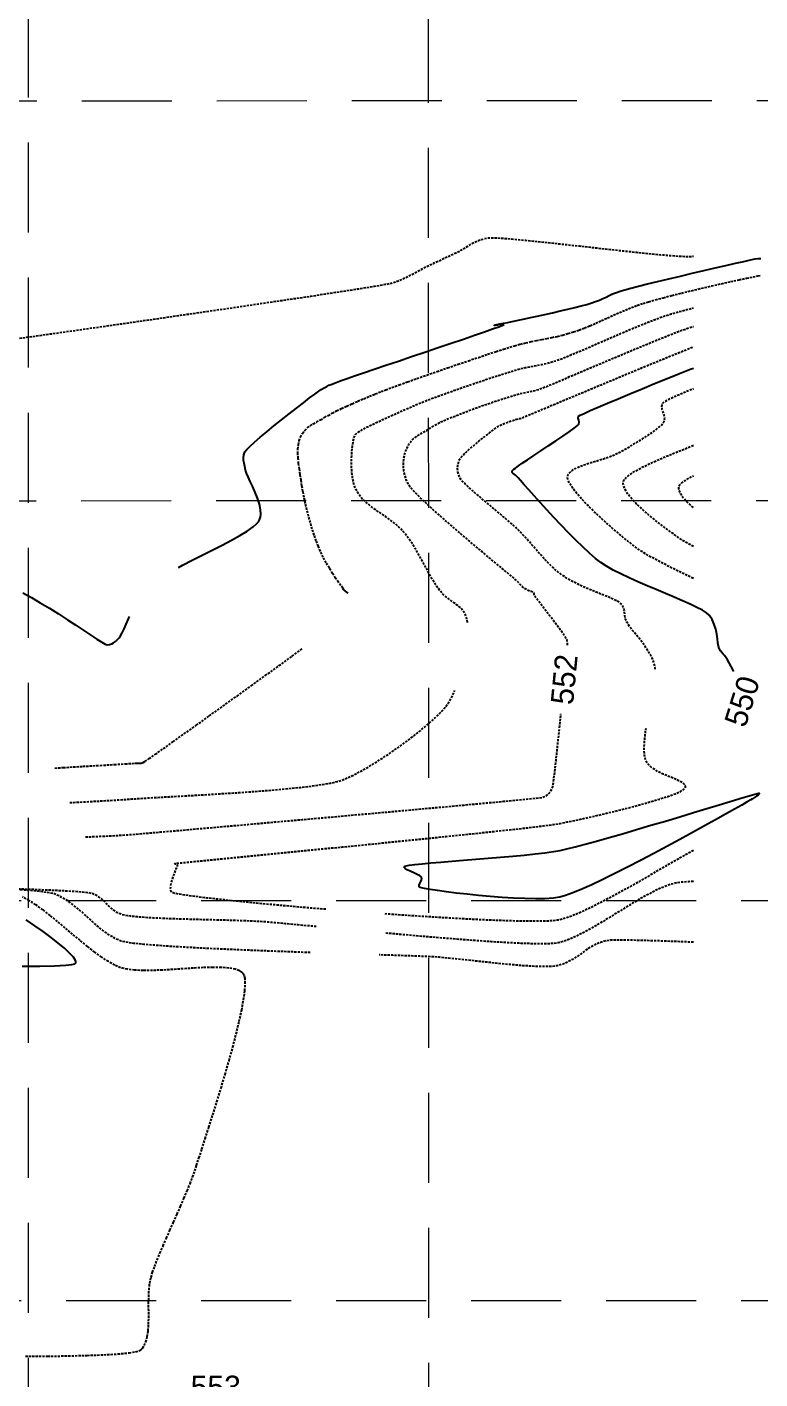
# Model space of a CAD drawing. Header units: inches. Extents: x 8135 to 11700, y -938 to 4760.
# Drawn here: x 11340.1 to 11503, y 4116.3 to 4416.7 of the extents above; entities that cross this region are included whole.
import ezdxf

# ---------------------------------------------------------------- set-up
doc = ezdxf.new("R2010")
doc.units = ezdxf.units.IN
doc.header["$MEASUREMENT"] = 0
doc.linetypes.add('DASHED', pattern=[0.75, 0.5, -0.25])
doc.linetypes.add('HIDDEN', pattern=[0.375, 0.25, -0.125])
doc.layers.add('EC', color=35, linetype='DASHED')
doc.layers.add('GRID', color=254, linetype='HIDDEN')
doc.styles.add('Style-ENGINEERING', font='ENGINEERING.shx')

msp = doc.modelspace()

# ---------------------------------------------------------------- linework, layer by layer
at = {"layer": 'EC', "color": 35, "linetype": 'Continuous'}
for p, q in [((11500.87, 4364.97), (11501.92, 4365.19)), ((11501.92, 4365.19), (11502.46, 4365.28)), ((11502.46, 4365.28), (11503.11, 4365.33)), ((11487.89, 4362.01), (11490.51, 4362.62)), ((11490.51, 4362.62), (11493.03, 4363.21)), ((11493.03, 4363.21), (11495.4, 4363.75)), ((11495.4, 4363.75), (11497.54, 4364.24)), ((11497.54, 4364.24), (11499.39, 4364.65)), ((11499.39, 4364.65), (11500.87, 4364.97)), ((11474.24, 4358.71), (11475.93, 4359.14)), ((11475.93, 4359.14), (11477.94, 4359.64)), ((11477.94, 4359.64), (11480.22, 4360.19)), ((11480.22, 4360.19), (11482.68, 4360.78)), ((11482.68, 4360.78), (11485.26, 4361.39)), ((11485.26, 4361.39), (11487.89, 4362.01)), ((11467.3, 4356.07), (11468.05, 4356.41)), ((11468.05, 4356.41), (11468.75, 4356.74)), ((11468.75, 4356.74), (11469.45, 4357.08)), ((11469.45, 4357.08), (11470.2, 4357.42)), ((11470.2, 4357.42), (11471.07, 4357.76)), ((11471.07, 4357.76), (11472.11, 4358.13)), ((11472.11, 4358.13), (11472.94, 4358.37)), ((11472.94, 4358.37), (11474.24, 4358.71)), ((11455.11, 4352.86), (11456.82, 4353.25)), ((11456.82, 4353.25), (11458.55, 4353.64)), ((11458.55, 4353.64), (11460.24, 4354.03)), ((11460.24, 4354.03), (11461.83, 4354.41)), ((11461.83, 4354.41), (11463.25, 4354.77)), ((11463.25, 4354.77), (11464.46, 4355.09)), ((11464.46, 4355.09), (11465.39, 4355.36)), ((11465.39, 4355.36), (11466.43, 4355.72)), ((11466.43, 4355.72), (11467.3, 4356.07)), ((11443.53, 4349.65), (11444.92, 4350.14)), ((11443.87, 4350.48), (11443.92, 4350.51)), ((11443.87, 4350.46), (11443.87, 4350.48)), ((11443.88, 4350.44), (11443.87, 4350.46)), ((11443.96, 4350.42), (11443.88, 4350.44)), ((11443.92, 4350.51), (11444.09, 4350.57)), ((11444.19, 4350.44), (11443.96, 4350.42)), ((11444.09, 4350.57), (11444.46, 4350.66)), ((11444.65, 4350.51), (11444.19, 4350.44)), ((11444.46, 4350.66), (11445.13, 4350.79)), ((11445.3, 4350.61), (11444.65, 4350.51)), ((11444.92, 4350.14), (11445.66, 4350.42)), ((11445.13, 4350.79), (11445.97, 4350.94)), ((11445.76, 4350.67), (11445.3, 4350.61)), ((11445.66, 4350.42), (11445.99, 4350.55)), ((11446, 4350.67), (11445.76, 4350.67)), ((11445.97, 4350.94), (11446.92, 4351.11)), ((11445.99, 4350.55), (11446.09, 4350.6)), ((11446.08, 4350.64), (11446, 4350.67)), ((11446.1, 4350.61), (11446.08, 4350.64)), ((11446.09, 4350.6), (11446.1, 4350.61)), ((11446.92, 4351.11), (11447.91, 4351.3)), ((11447.91, 4351.3), (11448.89, 4351.5)), ((11448.89, 4351.5), (11449.62, 4351.66)), ((11449.62, 4351.66), (11450.67, 4351.89)), ((11450.67, 4351.89), (11451.97, 4352.17)), ((11451.97, 4352.17), (11453.47, 4352.5)), ((11453.47, 4352.5), (11455.11, 4352.86)), ((11434.33, 4346.48), (11437.04, 4347.41)), ((11437.04, 4347.41), (11439.52, 4348.26)), ((11439.52, 4348.26), (11441.71, 4349.01)), ((11441.71, 4349.01), (11443.53, 4349.65)), ((11425.53, 4343.5), (11428.51, 4344.51)), ((11428.51, 4344.51), (11431.46, 4345.51)), ((11431.46, 4345.51), (11434.33, 4346.48)), ((11417.21, 4340.69), (11419.82, 4341.57)), ((11419.82, 4341.57), (11422.61, 4342.51)), ((11422.61, 4342.51), (11425.53, 4343.5)), ((11409.5, 4338.04), (11410.1, 4338.26)), ((11410.1, 4338.26), (11411.24, 4338.66)), ((11411.24, 4338.66), (11412.85, 4339.21)), ((11412.85, 4339.21), (11414.87, 4339.89)), ((11414.87, 4339.89), (11417.21, 4340.69)), ((11402.88, 4334.31), (11404.04, 4335.18)), ((11404.04, 4335.18), (11404.93, 4335.82)), ((11404.93, 4335.82), (11405.47, 4336.19)), ((11405.47, 4336.19), (11406.12, 4336.58)), ((11406.12, 4336.58), (11406.68, 4336.88)), ((11406.68, 4336.88), (11407.18, 4337.12)), ((11407.18, 4337.12), (11407.67, 4337.33)), ((11407.67, 4337.33), (11408.2, 4337.53)), ((11408.2, 4337.53), (11408.79, 4337.76)), ((11408.79, 4337.76), (11409.5, 4338.04)), ((11399.95, 4332.06), (11401.5, 4333.25)), ((11401.5, 4333.25), (11402.88, 4334.31)), ((11394.94, 4328.09), (11396.62, 4329.44)), ((11396.62, 4329.44), (11398.31, 4330.77)), ((11398.31, 4330.77), (11399.95, 4332.06)), ((11391.87, 4325.56), (11393.34, 4326.79)), ((11393.34, 4326.79), (11394.94, 4328.09)), ((11388.85, 4322.81), (11389.57, 4323.53)), ((11389.57, 4323.53), (11390.59, 4324.46)), ((11390.59, 4324.46), (11391.87, 4325.56)), ((11388.18, 4321.04), (11388.26, 4321.66)), ((11388.21, 4320.43), (11388.18, 4321.04)), ((11388.33, 4319.8), (11388.21, 4320.43)), ((11388.26, 4321.66), (11388.5, 4322.35)), ((11388.5, 4322.35), (11388.85, 4322.81)), ((11388.48, 4319.1), (11388.33, 4319.8)), ((11388.63, 4318.28), (11388.48, 4319.1)), ((11388.82, 4317.63), (11388.63, 4318.28)), ((11389.19, 4316.77), (11388.82, 4317.63)), ((11389.68, 4315.74), (11389.19, 4316.77)), ((11390.23, 4314.58), (11389.68, 4315.74)), ((11390.79, 4313.33), (11390.23, 4314.58)), ((11391.31, 4312.04), (11390.79, 4313.33)), ((11391.72, 4310.74), (11391.31, 4312.04)), ((11391.96, 4309.48), (11391.72, 4310.74)), ((11391.93, 4307.85), (11392.01, 4308.52)), ((11392.01, 4308.52), (11391.96, 4309.48)), ((11388.99, 4304.74), (11390.3, 4305.66)), ((11390.3, 4305.66), (11391.09, 4306.34)), ((11391.09, 4306.34), (11391.5, 4306.8)), ((11391.5, 4306.8), (11391.69, 4307.08)), ((11391.69, 4307.08), (11391.75, 4307.22)), ((11391.75, 4307.22), (11391.82, 4307.42)), ((11391.82, 4307.42), (11391.93, 4307.85)), ((11383.43, 4301.6), (11385.49, 4302.7)), ((11385.49, 4302.7), (11387.36, 4303.75)), ((11387.36, 4303.75), (11388.99, 4304.74)), ((11376.79, 4298.24), (11379.02, 4299.36)), ((11379.02, 4299.36), (11381.25, 4300.48)), ((11381.25, 4300.48), (11383.43, 4301.6)), ((11373.72, 4296.67), (11374.63, 4297.14)), ((11374.63, 4297.14), (11376.79, 4298.24)), ((11339.12, 4290.98), (11341.04, 4289.96)), ((11341.04, 4289.96), (11343.03, 4288.81)), ((11343.03, 4288.81), (11345.06, 4287.59)), ((11345.06, 4287.59), (11347.08, 4286.31)), ((11347.08, 4286.31), (11349.06, 4285.04)), ((11349.06, 4285.04), (11350.94, 4283.8)), ((11361.63, 4282.99), (11362.11, 4284.06)), ((11362.11, 4284.06), (11362.65, 4285.26)), ((11362.65, 4285.26), (11362.87, 4285.74)), ((11350.94, 4283.8), (11352.69, 4282.64)), ((11352.69, 4282.64), (11354.26, 4281.61)), ((11354.26, 4281.61), (11355.61, 4280.73)), ((11360.57, 4281.01), (11360.86, 4281.42)), ((11360.86, 4281.42), (11361.21, 4282.09)), ((11361.21, 4282.09), (11361.63, 4282.99)), ((11355.61, 4280.73), (11356.69, 4280.05)), ((11356.69, 4280.05), (11357.47, 4279.62)), ((11357.47, 4279.62), (11357.9, 4279.46)), ((11357.9, 4279.46), (11358.44, 4279.51)), ((11358.44, 4279.51), (11358.91, 4279.66)), ((11358.91, 4279.66), (11359.33, 4279.88)), ((11359.33, 4279.88), (11359.73, 4280.19)), ((11359.73, 4280.19), (11360.14, 4280.57)), ((11360.14, 4280.57), (11360.57, 4281.01))]:
    msp.add_line(p, q, dxfattribs=at)
at = {"layer": 'EC', "color": 35}
for p, q in [((11489.93, 4358.68), (11492.16, 4359.2)), ((11492.16, 4359.2), (11494.34, 4359.7)), ((11494.34, 4359.7), (11496.4, 4360.16)), ((11496.4, 4360.16), (11498.3, 4360.57)), ((11498.3, 4360.57), (11499.99, 4360.93)), ((11499.99, 4360.93), (11501.41, 4361.21)), ((11501.41, 4361.21), (11502.51, 4361.42)), ((11502.51, 4361.42), (11503.25, 4361.53)), ((11479.69, 4356.12), (11481.44, 4356.59)), ((11481.44, 4356.59), (11483.4, 4357.09)), ((11483.4, 4357.09), (11485.5, 4357.61)), ((11485.5, 4357.61), (11487.69, 4358.14)), ((11487.69, 4358.14), (11489.93, 4358.68)), ((11470.38, 4352.69), (11471.71, 4353.28)), ((11471.71, 4353.28), (11473.04, 4353.85)), ((11473.04, 4353.85), (11474.37, 4354.39)), ((11474.37, 4354.39), (11475.68, 4354.89)), ((11475.68, 4354.89), (11476.98, 4355.33)), ((11476.98, 4355.33), (11478.19, 4355.7)), ((11478.19, 4355.7), (11479.69, 4356.12)), ((11463.93, 4349.86), (11465.18, 4350.37)), ((11465.18, 4350.37), (11466.46, 4350.92)), ((11466.46, 4350.92), (11467.75, 4351.5)), ((11467.75, 4351.5), (11469.06, 4352.09)), ((11469.06, 4352.09), (11470.38, 4352.69)), ((11453.26, 4347.06), (11454.42, 4347.29)), ((11454.42, 4347.29), (11455.57, 4347.51)), ((11455.57, 4347.51), (11456.73, 4347.75)), ((11456.73, 4347.75), (11457.89, 4348)), ((11457.89, 4348), (11459.08, 4348.28)), ((11459.08, 4348.28), (11460.29, 4348.61)), ((11460.29, 4348.61), (11461.54, 4348.99)), ((11461.54, 4348.99), (11462.72, 4349.39)), ((11462.72, 4349.39), (11463.93, 4349.86)), ((11442.44, 4344.01), (11444.32, 4344.63)), ((11444.32, 4344.63), (11445.98, 4345.16)), ((11445.98, 4345.16), (11447.36, 4345.6)), ((11447.36, 4345.6), (11448.41, 4345.91)), ((11448.41, 4345.91), (11449.67, 4346.26)), ((11449.67, 4346.26), (11450.9, 4346.56)), ((11450.9, 4346.56), (11452.09, 4346.82)), ((11452.09, 4346.82), (11453.26, 4347.06)), ((11433.54, 4341), (11435.88, 4341.8)), ((11435.88, 4341.8), (11438.17, 4342.58)), ((11438.17, 4342.58), (11440.37, 4343.32)), ((11440.37, 4343.32), (11442.44, 4344.01)), ((11424.65, 4337.9), (11426.71, 4338.63)), ((11426.71, 4338.63), (11428.91, 4339.4)), ((11428.91, 4339.4), (11431.2, 4340.19)), ((11431.2, 4340.19), (11433.54, 4341)), ((11416.18, 4334.68), (11417.47, 4335.21)), ((11417.47, 4335.21), (11418.74, 4335.72)), ((11418.74, 4335.72), (11419.78, 4336.12)), ((11419.78, 4336.12), (11421.14, 4336.63)), ((11421.14, 4336.63), (11422.78, 4337.23)), ((11422.78, 4337.23), (11424.65, 4337.9)), ((11409.96, 4331.95), (11411.12, 4332.49)), ((11411.12, 4332.49), (11412.34, 4333.04)), ((11412.34, 4333.04), (11413.6, 4333.59)), ((11413.6, 4333.59), (11414.89, 4334.14)), ((11414.89, 4334.14), (11416.18, 4334.68)), ((11404.44, 4328.96), (11405.28, 4329.43)), ((11405.28, 4329.43), (11406.21, 4329.97)), ((11406.21, 4329.97), (11406.98, 4330.43)), ((11406.98, 4330.43), (11407.88, 4330.92)), ((11407.88, 4330.92), (11408.88, 4331.42)), ((11408.88, 4331.42), (11409.96, 4331.95)), ((11400.83, 4325.59), (11401.29, 4326.43)), ((11401.29, 4326.43), (11401.79, 4327.11)), ((11401.79, 4327.11), (11402.35, 4327.66)), ((11402.35, 4327.66), (11402.98, 4328.12)), ((11402.98, 4328.12), (11403.67, 4328.54)), ((11403.67, 4328.54), (11404.44, 4328.96)), ((11400.28, 4322.96), (11400.37, 4323.91)), ((11400.37, 4323.91), (11400.55, 4324.79)), ((11400.55, 4324.79), (11400.83, 4325.59)), ((11400.27, 4321.94), (11400.28, 4322.96)), ((11400.33, 4320.85), (11400.27, 4321.94)), ((11400.44, 4319.71), (11400.33, 4320.85)), ((11400.59, 4318.53), (11400.44, 4319.71)), ((11400.78, 4317.31), (11400.59, 4318.53)), ((11400.98, 4316.05), (11400.78, 4317.31)), ((11401.18, 4314.77), (11400.98, 4316.05)), ((11401.39, 4313.55), (11401.18, 4314.77)), ((11401.64, 4312.24), (11401.39, 4313.55)), ((11401.94, 4310.87), (11401.64, 4312.24)), ((11402.28, 4309.46), (11401.94, 4310.87)), ((11402.65, 4308.03), (11402.28, 4309.46)), ((11403.05, 4306.6), (11402.65, 4308.03)), ((11403.47, 4305.2), (11403.05, 4306.6)), ((11403.91, 4303.83), (11403.47, 4305.2)), ((11404.36, 4302.54), (11403.91, 4303.83)), ((11404.82, 4301.33), (11404.36, 4302.54)), ((11405.28, 4300.22), (11404.82, 4301.33)), ((11405.88, 4298.94), (11405.28, 4300.22)), ((11406.55, 4297.68), (11405.88, 4298.94)), ((11407.26, 4296.47), (11406.55, 4297.68)), ((11407.97, 4295.32), (11407.26, 4296.47)), ((11408.65, 4294.28), (11407.97, 4295.32)), ((11409.28, 4293.37), (11408.65, 4294.28)), ((11409.82, 4292.61), (11409.28, 4293.37)), ((11410.23, 4292.05), (11409.82, 4292.61)), ((11410.5, 4291.7), (11410.23, 4292.05)), ((11410.82, 4291.36), (11410.5, 4291.7)), ((11411.15, 4291.12), (11410.82, 4291.36)), ((11411.42, 4290.93), (11411.15, 4291.12)), ((11398.98, 4276.94), (11401.35, 4278.68)), ((11396.07, 4274.82), (11398.98, 4276.94)), ((11389.89, 4270.34), (11393.02, 4272.6)), ((11393.02, 4272.6), (11396.07, 4274.82)), ((11386.74, 4268.07), (11389.89, 4270.34)), ((11383.61, 4265.82), (11386.74, 4268.07)), ((11377.67, 4261.57), (11380.57, 4263.65)), ((11380.57, 4263.65), (11383.61, 4265.82)), ((11374.96, 4259.65), (11377.67, 4261.57)), ((11370.35, 4256.38), (11372.5, 4257.9)), ((11372.5, 4257.9), (11374.96, 4259.65)), ((11366.27, 4253.54), (11367.18, 4254.16)), ((11367.18, 4254.16), (11368.56, 4255.12)), ((11368.56, 4255.12), (11370.35, 4256.38)), ((11346.24, 4252.07), (11348.1, 4252.18)), ((11348.1, 4252.18), (11352.48, 4252.45)), ((11352.48, 4252.45), (11356.31, 4252.67)), ((11356.31, 4252.67), (11359.48, 4252.86)), ((11359.48, 4252.86), (11361.9, 4253.01)), ((11361.9, 4253.01), (11363.46, 4253.1)), ((11363.46, 4253.1), (11364.08, 4253.14)), ((11364.08, 4253.14), (11364.6, 4253.15)), ((11364.6, 4253.15), (11365.01, 4253.14)), ((11365.01, 4253.14), (11365.41, 4253.17)), ((11365.41, 4253.17), (11365.88, 4253.3)), ((11365.88, 4253.3), (11366.27, 4253.54)), ((11340.53, 4222.67), (11339.1, 4223.46)), ((11342.03, 4221.69), (11340.53, 4222.67)), ((11343.6, 4220.55), (11342.03, 4221.69)), ((11345.21, 4219.3), (11343.6, 4220.55)), ((11346.86, 4217.96), (11345.21, 4219.3)), ((11348.53, 4216.56), (11346.86, 4217.96)), ((11350.2, 4215.15), (11348.53, 4216.56)), ((11351.87, 4213.76), (11350.2, 4215.15)), ((11353.51, 4212.42), (11351.87, 4213.76)), ((11355.11, 4211.16), (11353.51, 4212.42)), ((11356.67, 4210.03), (11355.11, 4211.16)), ((11358.16, 4209.05), (11356.67, 4210.03)), ((11359.57, 4208.27), (11358.16, 4209.05)), ((11360.88, 4207.7), (11359.57, 4208.27)), ((11362.3, 4207.35), (11360.88, 4207.7)), ((11363.99, 4207.15), (11362.3, 4207.35)), ((11365.9, 4207.06), (11363.99, 4207.15)), ((11367.98, 4207.08), (11365.9, 4207.06)), ((11370.19, 4207.17), (11367.98, 4207.08)), ((11372.47, 4207.3), (11370.19, 4207.17)), ((11374.77, 4207.45), (11372.47, 4207.3)), ((11377.05, 4207.6), (11374.77, 4207.45)), ((11379.25, 4207.72), (11377.05, 4207.6)), ((11381.34, 4207.78), (11379.25, 4207.72)), ((11383.25, 4207.76), (11381.34, 4207.78)), ((11384.94, 4207.63), (11383.25, 4207.76)), ((11386.35, 4207.36), (11384.94, 4207.63)), ((11387.26, 4207.04), (11386.35, 4207.36)), ((11387.79, 4206.72), (11387.26, 4207.04)), ((11388.07, 4206.47), (11387.79, 4206.72)), ((11388.18, 4206.33), (11388.07, 4206.47)), ((11388.26, 4206.2), (11388.18, 4206.33)), ((11388.39, 4205.9), (11388.26, 4206.2)), ((11388.52, 4205.3), (11388.39, 4205.9)), ((11388.48, 4202.6), (11388.58, 4204.26)), ((11388.58, 4204.26), (11388.52, 4205.3)), ((11387.78, 4198.28), (11388.2, 4200.59)), ((11388.2, 4200.59), (11388.48, 4202.6)), ((11387.22, 4195.71), (11387.78, 4198.28)), ((11386.56, 4192.95), (11387.22, 4195.71)), ((11385.8, 4190.03), (11386.56, 4192.95)), ((11384.97, 4187.02), (11385.8, 4190.03)), ((11384.09, 4183.96), (11384.97, 4187.02)), ((11383.19, 4180.9), (11384.09, 4183.96)), ((11382.27, 4177.89), (11383.19, 4180.9)), ((11381.37, 4174.98), (11382.27, 4177.89)), ((11380.5, 4172.23), (11381.37, 4174.98)), ((11379.68, 4169.68), (11380.5, 4172.23)), ((11378.29, 4165.4), (11378.94, 4167.38)), ((11378.94, 4167.38), (11379.68, 4169.68)), ((11377.75, 4163.76), (11378.29, 4165.4)), ((11376.31, 4159.7), (11376.87, 4161.18)), ((11376.87, 4161.18), (11377.34, 4162.53)), ((11377.34, 4162.53), (11377.75, 4163.76)), ((11374.96, 4156.44), (11375.66, 4158.11)), ((11375.66, 4158.11), (11376.31, 4159.7)), ((11374.21, 4154.71), (11374.96, 4156.44)), ((11372.63, 4151.14), (11373.42, 4152.93)), ((11373.42, 4152.93), (11374.21, 4154.71)), ((11371.05, 4147.6), (11371.83, 4149.36)), ((11371.83, 4149.36), (11372.63, 4151.14)), ((11369.61, 4144.26), (11370.31, 4145.89)), ((11370.31, 4145.89), (11371.05, 4147.6)), ((11368.98, 4142.72), (11369.61, 4144.26)), ((11367.63, 4138.89), (11367.97, 4140.01)), ((11367.97, 4140.01), (11368.43, 4141.29)), ((11368.43, 4141.29), (11368.98, 4142.72)), ((11367.19, 4136.1), (11367.35, 4137.55)), ((11367.35, 4137.55), (11367.63, 4138.89)), ((11367.1, 4133.02), (11367.12, 4134.58)), ((11367.12, 4134.58), (11367.19, 4136.1)), ((11367.11, 4131.46), (11367.1, 4133.02)), ((11367.12, 4129.91), (11367.11, 4131.46)), ((11367, 4127), (11367.09, 4128.42)), ((11367.09, 4128.42), (11367.12, 4129.91)), ((11366.49, 4124.54), (11366.81, 4125.7)), ((11366.81, 4125.7), (11367, 4127)), ((11357.16, 4121.69), (11360.28, 4121.88)), ((11360.28, 4121.88), (11362.75, 4122.12)), ((11362.75, 4122.12), (11364.19, 4122.35)), ((11364.19, 4122.35), (11364.93, 4122.55)), ((11364.93, 4122.55), (11365.25, 4122.7)), ((11365.25, 4122.7), (11365.35, 4122.77)), ((11365.35, 4122.77), (11365.5, 4122.91)), ((11365.5, 4122.91), (11365.78, 4123.22)), ((11365.78, 4123.22), (11366.13, 4123.74)), ((11366.13, 4123.74), (11366.49, 4124.54)), ((11339.73, 4121.34), (11344.65, 4121.37)), ((11344.65, 4121.37), (11349.25, 4121.44)), ((11349.25, 4121.44), (11353.45, 4121.55)), ((11353.45, 4121.55), (11357.16, 4121.69))]:
    msp.add_line(p, q, dxfattribs=at)
at = {"layer": 'EC', "color": 35, "flags": 128}
for points in [[(11053.88, 4264.92), (11054.08, 4264.91), (11055.03, 4264.7), (11056.1, 4264.3), (11057.28, 4263.76), (11058.53, 4263.11), (11059.85, 4262.4), (11061.21, 4261.66), (11062.58, 4260.94), (11063.95, 4260.28), (11065.3, 4259.72), (11066.6, 4259.3), (11067.83, 4259.07), (11068.97, 4259.05), (11070.22, 4259.31), (11071.56, 4259.83), (11072.95, 4260.55), (11074.33, 4261.41), (11075.68, 4262.35), (11076.94, 4263.32), (11078.08, 4264.25), (11079.04, 4265.08), (11079.79, 4265.77), (11080.29, 4266.25), (11080.49, 4266.47), (11080.51, 4266.7), (11080.44, 4266.92), (11080.47, 4267.14), (11080.65, 4267.25), (11081.04, 4267.41), (11081.6, 4267.62), (11082.26, 4267.89), (11082.99, 4268.21), (11083.73, 4268.6), (11084.43, 4269.05), (11084.9, 4269.48), (11085.73, 4270.32), (11086.88, 4271.53), (11088.28, 4273.04), (11089.91, 4274.8), (11091.71, 4276.76), (11093.64, 4278.87), (11095.64, 4281.06), (11097.67, 4283.28), (11099.69, 4285.48), (11101.64, 4287.61), (11103.48, 4289.6), (11105.17, 4291.41), (11106.65, 4292.97), (11107.87, 4294.24), (11108.8, 4295.16), (11109.38, 4295.67), (11110.17, 4296.19), (11110.92, 4296.56), (11111.62, 4296.81), (11112.3, 4297.02), (11112.96, 4297.24), (11113.62, 4297.53), (11114.31, 4297.93), (11115.02, 4298.52), (11115.55, 4299.2), (11116.14, 4300.25), (11116.8, 4301.61), (11117.51, 4303.19), (11118.26, 4304.9), (11119.04, 4306.67), (11119.84, 4308.41), (11120.66, 4310.04), (11121.48, 4311.48), (11122.3, 4312.65), (11122.95, 4313.33), (11123.42, 4313.67), (11123.73, 4313.81), (11123.89, 4313.84), (11124.06, 4313.86), (11124.42, 4313.85), (11125.01, 4313.72), (11125.87, 4313.35), (11127.03, 4312.63), (11128.23, 4311.69), (11129.43, 4310.61), (11130.58, 4309.47), (11131.64, 4308.33), (11132.55, 4307.28), (11133.28, 4306.4), (11133.69, 4305.85), (11133.88, 4305.57), (11133.95, 4305.45), (11133.97, 4305.41), (11133.98, 4305.32), (11133.98, 4305.15), (11133.89, 4304.88), (11133.7, 4304.53), (11133.49, 4304.15), (11133.49, 4303.88), (11133.72, 4303.85), (11134.19, 4303.94), (11134.88, 4304.11), (11135.72, 4304.35), (11136.69, 4304.62), (11137.75, 4304.92), (11138.84, 4305.2), (11139.94, 4305.46), (11140.91, 4305.65), (11141.88, 4305.81), (11142.86, 4305.96), (11143.82, 4306.1), (11144.74, 4306.24), (11145.62, 4306.37), (11146.44, 4306.52), (11147.19, 4306.69), (11147.85, 4306.88), (11148.57, 4307.2), (11149.18, 4307.61), (11149.72, 4308.04), (11150.22, 4308.44), (11150.71, 4308.75), (11151.11, 4308.89), (11151.43, 4308.92), (11151.66, 4308.89), (11151.78, 4308.86), (11151.88, 4308.83), (11152.08, 4308.75), (11152.38, 4308.57), (11152.74, 4308.26), (11153.17, 4307.74), (11153.57, 4307.11), (11153.95, 4306.39), (11154.31, 4305.59), (11154.65, 4304.73), (11155, 4303.83), (11155.23, 4302.89), (11155.29, 4301.92), (11155.25, 4300.94), (11155.18, 4299.99), (11155.16, 4299.09), (11155.24, 4298.26), (11155.43, 4297.67), (11155.67, 4297.29), (11155.88, 4297.06), (11156.01, 4296.95), (11156.1, 4296.89), (11156.34, 4296.78), (11156.85, 4296.66), (11157.75, 4296.55), (11159.2, 4296.5), (11160.92, 4296.55), (11162.84, 4296.67), (11164.87, 4296.85), (11166.94, 4297.09), (11168.96, 4297.36), (11170.86, 4297.67), (11172.55, 4297.99), (11173.95, 4298.31), (11174.81, 4298.57), (11175.28, 4298.75), (11175.5, 4298.87), (11175.58, 4298.93), (11175.7, 4299.04), (11175.9, 4299.29), (11176.11, 4299.71), (11176.26, 4300.35), (11176.32, 4301.21), (11176.32, 4302.08), (11176.37, 4302.88), (11176.5, 4303.42), (11176.7, 4303.73), (11176.88, 4303.9), (11177, 4303.96), (11177.1, 4304), (11177.34, 4304.04), (11177.75, 4303.98), (11178.37, 4303.73), (11179.24, 4303.24), (11180.17, 4302.63), (11181.1, 4302.02), (11182.01, 4301.52), (11182.67, 4301.27), (11183.12, 4301.21), (11183.39, 4301.24), (11183.52, 4301.28), (11183.65, 4301.34), (11183.88, 4301.48), (11184.16, 4301.77), (11184.41, 4302.25), (11184.61, 4302.97), (11184.76, 4303.78), (11184.95, 4304.64), (11185.27, 4305.48), (11185.8, 4306.26), (11186.32, 4306.77), (11187.17, 4307.5), (11188.31, 4308.43), (11189.69, 4309.5), (11191.25, 4310.67), (11192.95, 4311.88), (11194.73, 4313.1), (11196.55, 4314.26), (11198.36, 4315.33), (11200.1, 4316.26), (11201.73, 4317), (11203.19, 4317.51), (11204.21, 4317.71), (11204.87, 4317.73), (11205.25, 4317.67), (11205.42, 4317.62), (11205.58, 4317.55), (11205.9, 4317.35), (11206.39, 4316.89), (11207.06, 4315.99), (11207.91, 4314.49), (11208.77, 4312.64), (11209.62, 4310.52), (11210.46, 4308.2), (11211.28, 4305.78), (11212.05, 4303.33), (11212.78, 4300.92), (11213.44, 4298.65), (11214.03, 4296.59), (11214.54, 4294.82), (11214.95, 4293.41), (11215.25, 4292.47), (11215.43, 4292.05), (11215.77, 4291.73), (11216.11, 4291.49), (11216.47, 4291.32), (11216.86, 4291.23), (11217.3, 4291.19), (11217.75, 4291.2), (11218.16, 4291.26), (11218.53, 4291.39), (11218.78, 4291.55), (11218.94, 4291.71), (11219.04, 4291.83), (11219.08, 4291.9), (11219.11, 4291.95), (11219.15, 4292.08), (11219.19, 4292.31), (11219.2, 4292.71), (11219.14, 4293.33), (11219.04, 4294.04), (11218.89, 4294.83), (11218.72, 4295.66), (11218.54, 4296.52), (11218.4, 4297.13), (11218.15, 4298.15), (11217.8, 4299.52), (11217.37, 4301.21), (11216.86, 4303.14), (11216.29, 4305.26), (11215.67, 4307.52), (11215.01, 4309.86), (11214.33, 4312.23), (11213.63, 4314.56), (11212.92, 4316.82), (11212.23, 4318.93), (11211.55, 4320.84), (11210.91, 4322.51), (11210.31, 4323.87), (11209.76, 4324.86), (11208.95, 4325.91), (11207.91, 4326.94), (11206.71, 4327.95), (11205.4, 4328.93), (11204.05, 4329.88), (11202.71, 4330.78), (11201.44, 4331.64), (11200.3, 4332.45), (11199.35, 4333.2), (11198.64, 4333.9), (11198.3, 4334.4), (11198.19, 4334.75), (11198.19, 4334.97), (11198.22, 4335.08), (11198.25, 4335.15), (11198.38, 4335.3), (11198.72, 4335.5), (11199.4, 4335.75), (11200.61, 4336.02), (11202.15, 4336.25), (11203.98, 4336.44), (11206.05, 4336.6), (11208.3, 4336.74), (11210.67, 4336.85), (11213.13, 4336.94), (11215.61, 4337.03), (11218.06, 4337.1), (11220.43, 4337.16), (11222.67, 4337.23), (11224.73, 4337.3), (11226.54, 4337.38), (11228.07, 4337.47), (11229.4, 4337.56), (11231.26, 4337.68), (11233.62, 4337.83), (11236.4, 4338), (11239.56, 4338.19), (11243.04, 4338.4), (11246.79, 4338.62), (11250.76, 4338.86), (11254.89, 4339.11), (11259.12, 4339.37), (11263.41, 4339.63), (11267.69, 4339.9), (11271.92, 4340.16), (11276.04, 4340.43), (11280, 4340.69), (11283.74, 4340.94), (11287.2, 4341.18), (11290.35, 4341.41), (11293.11, 4341.62), (11295.43, 4341.82), (11297.27, 4341.99), (11299.49, 4342.25), (11302.91, 4342.69), (11307.4, 4343.29), (11312.82, 4344.02), (11319.05, 4344.87), (11325.95, 4345.83), (11333.39, 4346.87), (11341.25, 4347.98), (11349.38, 4349.13), (11357.66, 4350.31), (11365.96, 4351.5), (11374.15, 4352.69), (11382.09, 4353.84), (11389.65, 4354.94), (11396.7, 4355.99), (11403.11, 4356.94), (11408.75, 4357.8), (11413.49, 4358.53), (11417.19, 4359.13), (11419.73, 4359.56), (11420.97, 4359.82), (11422.19, 4360.22), (11423.27, 4360.63), (11424.25, 4361.06), (11425.15, 4361.51), (11426.01, 4361.96), (11426.83, 4362.42), (11427.64, 4362.87), (11428.48, 4363.31), (11429.36, 4363.75), (11430.3, 4364.19), (11431.1, 4364.56), (11431.8, 4364.89), (11432.45, 4365.19), (11433.1, 4365.49), (11433.8, 4365.82), (11434.59, 4366.19), (11435.53, 4366.63), (11436.48, 4367.12), (11437.31, 4367.6), (11438.07, 4368.07), (11438.81, 4368.52), (11439.56, 4368.94), (11440.39, 4369.31), (11441.34, 4369.63), (11442.45, 4369.87), (11443.23, 4369.92), (11444.52, 4369.88), (11446.25, 4369.77), (11448.38, 4369.59), (11450.83, 4369.36), (11453.56, 4369.08), (11456.51, 4368.77), (11459.62, 4368.43), (11462.82, 4368.08), (11466.07, 4367.72), (11469.31, 4367.36), (11472.47, 4367.01), (11475.5, 4366.69), (11478.35, 4366.4), (11480.95, 4366.15), (11483.25, 4365.95), (11485.18, 4365.81), (11486.7, 4365.74), (11487.74, 4365.76), (11488.15, 4365.8)], [(11437.98, 4284.41), (11437.98, 4284.44), (11437.81, 4285.33), (11437.44, 4286.31), (11436.94, 4287.09), (11436.35, 4287.73), (11435.67, 4288.28), (11434.94, 4288.8), (11434.16, 4289.34), (11433.35, 4289.94), (11432.54, 4290.67), (11431.74, 4291.58), (11431.1, 4292.47), (11430.46, 4293.49), (11429.81, 4294.61), (11429.15, 4295.8), (11428.48, 4297.05), (11427.79, 4298.33), (11427.07, 4299.61), (11426.33, 4300.88), (11425.56, 4302.12), (11424.75, 4303.29), (11423.89, 4304.39), (11422.96, 4305.39), (11421.94, 4306.3), (11420.84, 4307.16), (11419.71, 4307.98), (11418.57, 4308.76), (11417.45, 4309.54), (11416.38, 4310.33), (11415.39, 4311.14), (11414.51, 4312), (11413.77, 4312.91), (11413.19, 4313.91), (11412.73, 4315.14), (11412.43, 4316.52), (11412.25, 4317.98), (11412.18, 4319.46), (11412.19, 4320.92), (11412.27, 4322.28), (11412.39, 4323.51), (11412.54, 4324.53), (11412.69, 4325.28), (11412.82, 4325.73), (11413.08, 4326.17), (11413.38, 4326.49), (11413.74, 4326.75), (11414.16, 4326.99), (11414.65, 4327.29), (11415.06, 4327.52), (11415.75, 4327.88), (11416.7, 4328.34), (11417.85, 4328.9), (11419.17, 4329.52), (11420.6, 4330.18), (11422.11, 4330.87), (11423.64, 4331.56), (11425.16, 4332.22), (11426.62, 4332.84), (11427.98, 4333.4), (11429.09, 4333.84), (11430.4, 4334.33), (11431.86, 4334.86), (11433.44, 4335.43), (11435.11, 4336.02), (11436.84, 4336.63), (11438.58, 4337.23), (11440.31, 4337.81), (11442, 4338.38), (11443.61, 4338.91), (11445.1, 4339.4), (11446.45, 4339.83), (11447.62, 4340.19), (11448.57, 4340.48), (11449.79, 4340.81), (11450.86, 4341.06), (11451.82, 4341.26), (11452.71, 4341.42), (11453.58, 4341.58), (11454.47, 4341.76), (11455.42, 4341.97), (11456.48, 4342.25), (11457.68, 4342.61), (11458.59, 4342.93), (11459.74, 4343.37), (11461.1, 4343.93), (11462.64, 4344.58), (11464.33, 4345.3), (11466.12, 4346.08), (11468, 4346.9), (11469.92, 4347.73), (11471.85, 4348.56), (11473.76, 4349.38), (11475.62, 4350.16), (11477.39, 4350.88), (11479.04, 4351.53), (11480.54, 4352.09), (11481.85, 4352.54), (11483.24, 4352.97), (11484.78, 4353.42), (11486.45, 4353.88), (11488.15, 4354.33)], [(11460.16, 4279.41), (11460.17, 4279.56), (11460.18, 4280), (11460.08, 4280.41), (11459.96, 4280.73), (11459.81, 4281.02), (11459.61, 4281.32), (11459.38, 4281.69), (11459.1, 4282.1), (11458.55, 4282.84), (11457.81, 4283.82), (11456.94, 4284.97), (11456.01, 4286.19), (11455.08, 4287.4), (11454.24, 4288.5), (11453.54, 4289.42), (11453.05, 4290.07), (11452.85, 4290.36), (11452.78, 4290.59), (11452.76, 4290.8), (11452.66, 4291), (11452.45, 4291.13), (11452.09, 4291.28), (11451.61, 4291.46), (11451.09, 4291.7), (11450.57, 4292.01), (11450.16, 4292.35), (11449.86, 4292.65), (11449.61, 4292.95), (11449.33, 4293.28), (11448.95, 4293.67), (11448.58, 4294), (11447.76, 4294.68), (11446.56, 4295.67), (11445.06, 4296.92), (11443.29, 4298.38), (11441.34, 4300.01), (11439.25, 4301.76), (11437.1, 4303.59), (11434.94, 4305.44), (11432.83, 4307.27), (11430.84, 4309.03), (11429.02, 4310.68), (11427.44, 4312.17), (11426.17, 4313.44), (11425.25, 4314.47), (11424.76, 4315.19), (11424.35, 4316.16), (11424.05, 4317.1), (11423.84, 4318.01), (11423.72, 4318.91), (11423.71, 4319.78), (11423.78, 4320.64), (11423.94, 4321.5), (11424.19, 4322.34), (11424.52, 4323.18), (11424.96, 4324.03), (11425.45, 4324.72), (11425.99, 4325.28), (11426.6, 4325.76), (11427.27, 4326.19), (11428.02, 4326.63), (11428.84, 4327.1), (11429.76, 4327.66), (11430.57, 4328.16), (11431.34, 4328.6), (11432.07, 4328.97), (11432.81, 4329.31), (11433.55, 4329.64), (11434.35, 4329.96), (11435.2, 4330.29), (11436.15, 4330.66), (11437.21, 4331.08), (11438.29, 4331.5), (11439.49, 4331.95), (11440.77, 4332.41), (11442.08, 4332.87), (11443.4, 4333.33), (11444.69, 4333.76), (11445.9, 4334.16), (11447.01, 4334.51), (11447.96, 4334.81), (11448.74, 4335.04), (11449.6, 4335.27), (11450.34, 4335.43), (11450.98, 4335.56), (11451.6, 4335.67), (11452.25, 4335.8), (11452.97, 4335.98), (11453.83, 4336.23), (11454.45, 4336.46), (11455.5, 4336.88), (11456.92, 4337.46), (11458.66, 4338.19), (11460.66, 4339.04), (11462.89, 4339.98), (11465.28, 4341), (11467.78, 4342.06), (11470.34, 4343.14), (11472.91, 4344.22), (11475.44, 4345.28), (11477.87, 4346.28), (11480.15, 4347.22), (11482.22, 4348.05), (11484.05, 4348.77), (11485.57, 4349.34), (11486.73, 4349.74), (11488.03, 4350.15), (11488.15, 4350.19)], [(11479.65, 4274.02), (11479.64, 4274.38), (11479.46, 4275.23), (11479.24, 4275.94), (11478.98, 4276.55), (11478.67, 4277.12), (11478.31, 4277.7), (11477.89, 4278.35), (11477.41, 4279.12), (11476.93, 4279.85), (11476.39, 4280.57), (11475.82, 4281.26), (11475.25, 4281.93), (11474.69, 4282.59), (11474.18, 4283.24), (11473.73, 4283.87), (11473.37, 4284.49), (11473.07, 4285.26), (11472.93, 4285.97), (11472.87, 4286.63), (11472.79, 4287.25), (11472.59, 4287.88), (11472.17, 4288.51), (11471.71, 4288.89), (11470.96, 4289.3), (11469.97, 4289.76), (11468.78, 4290.26), (11467.44, 4290.8), (11466.01, 4291.38), (11464.53, 4291.99), (11463.05, 4292.65), (11461.62, 4293.35), (11460.28, 4294.09), (11459.08, 4294.87), (11458.02, 4295.69), (11457.02, 4296.56), (11456.08, 4297.46), (11455.18, 4298.39), (11454.31, 4299.35), (11453.45, 4300.33), (11452.6, 4301.31), (11451.74, 4302.3), (11450.85, 4303.29), (11449.93, 4304.27), (11448.96, 4305.24), (11447.96, 4306.17), (11446.8, 4307.18), (11445.54, 4308.25), (11444.22, 4309.36), (11442.87, 4310.48), (11441.54, 4311.59), (11440.28, 4312.65), (11439.12, 4313.65), (11438.1, 4314.55), (11437.27, 4315.34), (11436.67, 4315.99), (11436.34, 4316.47), (11436.03, 4317.2), (11435.84, 4317.89), (11435.75, 4318.56), (11435.78, 4319.22), (11435.94, 4319.9), (11436.21, 4320.64), (11436.6, 4321.2), (11437.31, 4321.95), (11438.26, 4322.83), (11439.36, 4323.78), (11440.55, 4324.75), (11441.73, 4325.69), (11442.84, 4326.54), (11443.78, 4327.25), (11444.48, 4327.77), (11444.86, 4328.03), (11445.28, 4328.28), (11445.63, 4328.44), (11445.99, 4328.58), (11446.45, 4328.76), (11446.93, 4328.94), (11447.48, 4329.14), (11448.04, 4329.33), (11448.53, 4329.49), (11448.9, 4329.6), (11449.2, 4329.68), (11449.44, 4329.72), (11449.68, 4329.77), (11449.98, 4329.86), (11450.34, 4330), (11451.24, 4330.38), (11452.62, 4330.95), (11454.42, 4331.71), (11456.58, 4332.61), (11459.03, 4333.64), (11461.74, 4334.78), (11464.62, 4335.98), (11467.63, 4337.24), (11470.7, 4338.52), (11473.79, 4339.8), (11476.81, 4341.06), (11479.73, 4342.26), (11482.48, 4343.38), (11485, 4344.4), (11487.23, 4345.3), (11488.15, 4345.66)], [(11488.15, 4294.21), (11487.45, 4294.54), (11484.92, 4295.78), (11482.58, 4296.95), (11480.47, 4298.05), (11478.65, 4299.03), (11477.18, 4299.88), (11476.11, 4300.57), (11474.93, 4301.45), (11473.6, 4302.49), (11472.16, 4303.65), (11470.65, 4304.93), (11469.11, 4306.27), (11467.57, 4307.66), (11466.07, 4309.06), (11464.67, 4310.45), (11463.38, 4311.8), (11462.27, 4313.07), (11461.35, 4314.24), (11460.68, 4315.28), (11460.34, 4316), (11460.22, 4316.46), (11460.21, 4316.73), (11460.22, 4316.85), (11460.26, 4317), (11460.36, 4317.28), (11460.62, 4317.67), (11461.11, 4318.14), (11461.94, 4318.66), (11462.97, 4319.13), (11464.15, 4319.55), (11465.44, 4319.96), (11466.8, 4320.36), (11468.17, 4320.78), (11469.51, 4321.24), (11470.78, 4321.74), (11471.94, 4322.32), (11473.15, 4323.02), (11474.4, 4323.75), (11475.64, 4324.49), (11476.86, 4325.24), (11478, 4325.97), (11479.05, 4326.68), (11479.97, 4327.36), (11480.73, 4327.98), (11481.29, 4328.53), (11481.63, 4329.01), (11481.8, 4329.73), (11481.7, 4330.45), (11481.47, 4331.15), (11481.24, 4331.84), (11481.16, 4332.38), (11481.2, 4332.77), (11481.3, 4333.03), (11481.37, 4333.16), (11481.42, 4333.22), (11481.58, 4333.37), (11481.97, 4333.63), (11482.75, 4334.05), (11484.08, 4334.69), (11485.73, 4335.41), (11487.61, 4336.2), (11488.15, 4336.41)], [(11488.15, 4301.29), (11486.83, 4302.03), (11485.59, 4302.78), (11484.62, 4303.43), (11483.45, 4304.28), (11482.16, 4305.23), (11480.8, 4306.25), (11479.41, 4307.34), (11478.05, 4308.46), (11476.74, 4309.6), (11475.54, 4310.74), (11474.48, 4311.86), (11473.62, 4312.94), (11472.99, 4313.96), (11472.68, 4314.72), (11472.58, 4315.25), (11472.58, 4315.58), (11472.61, 4315.74), (11472.64, 4315.87), (11472.78, 4316.14), (11473.14, 4316.57), (11473.9, 4317.2), (11475.24, 4318.06), (11476.92, 4318.97), (11478.89, 4319.92), (11481.07, 4320.89), (11483.37, 4321.85), (11485.72, 4322.8), (11488.04, 4323.71), (11488.15, 4323.75)], [(11488.15, 4309.95), (11487.52, 4310.47), (11486.6, 4311.33), (11485.85, 4312.18), (11485.3, 4313.02), (11485.04, 4313.67), (11484.96, 4314.16), (11484.96, 4314.47), (11484.99, 4314.63), (11485.02, 4314.74), (11485.15, 4314.97), (11485.51, 4315.36), (11486.29, 4315.95), (11487.65, 4316.78), (11488.15, 4317.04)], [(11349.6, 4244.39), (11350.37, 4244.43), (11353.12, 4244.58), (11355.69, 4244.72), (11358.03, 4244.85), (11360.12, 4244.98), (11361.92, 4245.09), (11363.4, 4245.2), (11365.01, 4245.31), (11366.95, 4245.43), (11369.18, 4245.56), (11371.66, 4245.7), (11374.33, 4245.85), (11377.17, 4246.01), (11380.13, 4246.18), (11383.17, 4246.37), (11386.25, 4246.56), (11389.33, 4246.77), (11392.37, 4247), (11395.32, 4247.24), (11398.15, 4247.5), (11400.82, 4247.77), (11403.27, 4248.06), (11405.48, 4248.38), (11407.41, 4248.71), (11409, 4249.06), (11410.22, 4249.43), (11411.61, 4250.02), (11413.17, 4250.78), (11414.87, 4251.71), (11416.67, 4252.76), (11418.53, 4253.93), (11420.43, 4255.18), (11422.34, 4256.49), (11424.21, 4257.85), (11426.03, 4259.22), (11427.74, 4260.59), (11429.33, 4261.92), (11430.75, 4263.21), (11431.98, 4264.42), (11432.98, 4265.52), (11433.72, 4266.51), (11434.39, 4267.67), (11435.03, 4269.02), (11435.14, 4269.32)], [(11353.09, 4236.75), (11354.55, 4236.82), (11356.33, 4236.9), (11358.05, 4236.98), (11359.7, 4237.07), (11361.26, 4237.16), (11362.71, 4237.26), (11364.15, 4237.38), (11366.54, 4237.58), (11369.78, 4237.86), (11373.77, 4238.2), (11378.41, 4238.61), (11383.58, 4239.06), (11389.18, 4239.55), (11395.11, 4240.08), (11401.27, 4240.62), (11407.55, 4241.18), (11413.84, 4241.75), (11420.04, 4242.3), (11426.05, 4242.85), (11431.76, 4243.36), (11437.06, 4243.85), (11441.86, 4244.29), (11446.04, 4244.69), (11449.51, 4245.02), (11452.15, 4245.28), (11453.87, 4245.47), (11454.56, 4245.57), (11455.08, 4245.77), (11455.5, 4245.98), (11455.86, 4246.23), (11456.18, 4246.55), (11456.5, 4246.98), (11456.73, 4247.42), (11456.89, 4247.91), (11457, 4248.47), (11457.08, 4249.08), (11457.17, 4249.77), (11457.27, 4250.52), (11457.35, 4251.11), (11457.47, 4252.21), (11457.64, 4253.77), (11457.85, 4255.69), (11458.08, 4257.91), (11458.34, 4260.34), (11458.6, 4262.92), (11458.72, 4264.12)], [(11406.46, 4220.68), (11403.87, 4220.89), (11398.36, 4221.36), (11393.13, 4221.84), (11388.28, 4222.31), (11383.9, 4222.76), (11380.08, 4223.18), (11376.91, 4223.58), (11374.49, 4223.92), (11373.15, 4224.16), (11372.53, 4224.32), (11372.31, 4224.41), (11372.25, 4224.46), (11372.18, 4224.57), (11372.07, 4224.82), (11371.99, 4225.27), (11372.02, 4225.95), (11372.22, 4226.9), (11372.54, 4227.88), (11372.91, 4228.8), (11373.24, 4229.59), (11373.44, 4230.07), (11373.53, 4230.31), (11373.55, 4230.41), (11373.55, 4230.43), (11373.52, 4230.48), (11373.43, 4230.56), (11373.26, 4230.65), (11373.02, 4230.73), (11372.88, 4230.84), (11373.41, 4230.91), (11374.9, 4231.07), (11377.27, 4231.31), (11380.42, 4231.62), (11384.25, 4232), (11388.66, 4232.43), (11393.55, 4232.91), (11398.84, 4233.43), (11404.41, 4233.98), (11410.18, 4234.55), (11416.05, 4235.13), (11421.91, 4235.72), (11427.67, 4236.3), (11433.24, 4236.87), (11438.52, 4237.42), (11443.41, 4237.94), (11447.8, 4238.41), (11451.62, 4238.84), (11454.75, 4239.22), (11457.1, 4239.53), (11458.57, 4239.76), (11460.14, 4240.08), (11462.02, 4240.47), (11464.13, 4240.94), (11466.43, 4241.46), (11468.84, 4242.03), (11471.32, 4242.63), (11473.79, 4243.25), (11476.21, 4243.89), (11478.5, 4244.53), (11480.62, 4245.16), (11482.5, 4245.77), (11484.08, 4246.35), (11485.3, 4246.88), (11485.97, 4247.27), (11486.28, 4247.54), (11486.39, 4247.7), (11486.41, 4247.78), (11486.42, 4247.89), (11486.39, 4248.11), (11486.21, 4248.41), (11485.76, 4248.8), (11484.94, 4249.26), (11483.9, 4249.71), (11482.72, 4250.19), (11481.48, 4250.71), (11480.26, 4251.3), (11479.16, 4251.98), (11478.41, 4252.6), (11477.95, 4253.13), (11477.71, 4253.51), (11477.61, 4253.71), (11477.54, 4253.87), (11477.42, 4254.25), (11477.3, 4254.92), (11477.23, 4256.01), (11477.28, 4257.61), (11477.44, 4259.43), (11477.63, 4260.96)], [(11402.97, 4211.06), (11401.62, 4211.11), (11397.14, 4211.27), (11392.64, 4211.44), (11388.18, 4211.62), (11383.84, 4211.81), (11379.67, 4212), (11375.75, 4212.21), (11372.14, 4212.42), (11368.9, 4212.64), (11366.1, 4212.87), (11363.81, 4213.11), (11362.09, 4213.35), (11361.02, 4213.6), (11359.74, 4214.15), (11358.48, 4214.88), (11357.24, 4215.75), (11356.01, 4216.72), (11354.8, 4217.77), (11353.58, 4218.86), (11352.37, 4219.94), (11351.15, 4220.99), (11349.93, 4221.96), (11348.69, 4222.83), (11347.43, 4223.55), (11346.15, 4224.1), (11344.96, 4224.35), (11342.93, 4224.62), (11340.15, 4224.89), (11336.7, 4225.17), (11332.68, 4225.44), (11328.19, 4225.72), (11323.3, 4225.99), (11318.12, 4226.25), (11312.73, 4226.5), (11307.22, 4226.74), (11301.69, 4226.97), (11296.22, 4227.17), (11290.91, 4227.36), (11285.84, 4227.52), (11281.11, 4227.66), (11276.81, 4227.77), (11273.02, 4227.85), (11269.85, 4227.9), (11267.37, 4227.91), (11265.69, 4227.88), (11264.89, 4227.81), (11263.93, 4227.44), (11263.05, 4226.93), (11262.26, 4226.35), (11261.57, 4225.77), (11260.98, 4225.25), (11260.5, 4224.85), (11260.13, 4224.65), (11259.57, 4224.55), (11259.03, 4224.53), (11258.6, 4224.61), (11258.37, 4224.81), (11258.44, 4225.06), (11258.7, 4225.56), (11259.14, 4226.27), (11259.74, 4227.13), (11260.47, 4228.09), (11261.31, 4229.1), (11262.24, 4230.12), (11263.24, 4231.08), (11264.28, 4231.94), (11265.34, 4232.65), (11266.13, 4233), (11267.35, 4233.41), (11268.96, 4233.88), (11270.9, 4234.38), (11273.14, 4234.92), (11275.63, 4235.48), (11278.32, 4236.06), (11281.17, 4236.66), (11284.13, 4237.26), (11287.16, 4237.85), (11290.21, 4238.44), (11293.24, 4239), (11296.19, 4239.54), (11299.04, 4240.05), (11301.72, 4240.52), (11304.2, 4240.93), (11306.43, 4241.29), (11308.36, 4241.59), (11309.95, 4241.82), (11311.39, 4241.99), (11313.17, 4242.16), (11315.23, 4242.34), (11317.56, 4242.52), (11320.1, 4242.7), (11322.84, 4242.89), (11325.73, 4243.07), (11328.75, 4243.25), (11331.85, 4243.43), (11334.27, 4243.56)], [(11404.36, 4216.83), (11403.52, 4216.91), (11400.33, 4217.21), (11397.51, 4217.48), (11395.12, 4217.69), (11393.22, 4217.86), (11391.87, 4217.95), (11390.35, 4218.03), (11388.57, 4218.1), (11386.57, 4218.17), (11384.42, 4218.23), (11382.13, 4218.29), (11379.77, 4218.35), (11377.36, 4218.41), (11374.96, 4218.48), (11372.61, 4218.55), (11370.35, 4218.64), (11368.23, 4218.74), (11366.28, 4218.85), (11364.56, 4218.98), (11363.1, 4219.13), (11361.95, 4219.31), (11361.15, 4219.5), (11360.17, 4219.92), (11359.37, 4220.42), (11358.71, 4220.97), (11358.12, 4221.54), (11357.56, 4222.13), (11356.98, 4222.71), (11356.31, 4223.26), (11355.52, 4223.75), (11354.54, 4224.17), (11353.7, 4224.34), (11352.26, 4224.5), (11350.29, 4224.64), (11347.87, 4224.78), (11345.07, 4224.91), (11341.96, 4225.03), (11338.62, 4225.15), (11335.12, 4225.26), (11331.53, 4225.36), (11327.93, 4225.46), (11324.38, 4225.56), (11320.97, 4225.66), (11317.77, 4225.75), (11314.84, 4225.84), (11312.27, 4225.94), (11310.12, 4226.03), (11308.47, 4226.13), (11307.56, 4226.21), (11307.14, 4226.28), (11307, 4226.32), (11306.97, 4226.34), (11306.92, 4226.41), (11306.84, 4226.57), (11306.76, 4226.84), (11306.73, 4227.24), (11306.81, 4227.78), (11307.01, 4228.33), (11307.23, 4228.76), (11307.43, 4229.05), (11307.59, 4229.22), (11307.67, 4229.3), (11307.71, 4229.33), (11307.86, 4229.41), (11308.23, 4229.55), (11308.99, 4229.77), (11310.32, 4230.12), (11312.03, 4230.53), (11314.03, 4230.98), (11316.29, 4231.47), (11318.73, 4231.98), (11321.3, 4232.51), (11323.93, 4233.04), (11326.57, 4233.55), (11329.15, 4234.05), (11331.62, 4234.51), (11333.91, 4234.92), (11335.96, 4235.28), (11337.72, 4235.56), (11337.78, 4235.57)], [(11488.15, 4233.78), (11486.24, 4232.7), (11483.69, 4231.23), (11481.06, 4229.71), (11478.4, 4228.18), (11475.73, 4226.65), (11473.1, 4225.17), (11470.53, 4223.75), (11468.05, 4222.43), (11465.71, 4221.24), (11463.53, 4220.2), (11461.54, 4219.34), (11459.79, 4218.7), (11458.29, 4218.3), (11456.63, 4218.1), (11454.13, 4218.01), (11450.89, 4218.02), (11447.01, 4218.11), (11442.58, 4218.27), (11437.68, 4218.51), (11432.42, 4218.81), (11426.89, 4219.15), (11421.17, 4219.54), (11419.63, 4219.66)], [(11488.15, 4226.86), (11487.06, 4226.81), (11485.35, 4226.67), (11484.08, 4226.48), (11482.74, 4226.11), (11481.29, 4225.56), (11479.74, 4224.84), (11478.11, 4224), (11476.41, 4223.04), (11474.66, 4222.01), (11472.88, 4220.93), (11471.08, 4219.83), (11469.28, 4218.72), (11467.5, 4217.64), (11465.75, 4216.61), (11464.05, 4215.67), (11462.42, 4214.83), (11460.87, 4214.12), (11459.42, 4213.58), (11458.08, 4213.21), (11456.81, 4213.06), (11454.98, 4213), (11452.66, 4213.02), (11449.89, 4213.11), (11446.74, 4213.26), (11443.27, 4213.47), (11439.53, 4213.73), (11435.58, 4214.03), (11431.49, 4214.36), (11427.3, 4214.71), (11423.08, 4215.08), (11419.65, 4215.4)], [(11488.15, 4213.35), (11486.29, 4213.43), (11481.83, 4213.6), (11477.87, 4213.72), (11474.48, 4213.8), (11471.78, 4213.82), (11469.83, 4213.79), (11468.75, 4213.69), (11467.49, 4213.33), (11466.35, 4212.84), (11465.29, 4212.24), (11464.28, 4211.59), (11463.3, 4210.89), (11462.33, 4210.2), (11461.32, 4209.55), (11460.26, 4208.96), (11459.12, 4208.48), (11457.86, 4208.13), (11456.83, 4208), (11455.52, 4207.94), (11453.96, 4207.95), (11452.2, 4208.03), (11450.28, 4208.15), (11448.23, 4208.32), (11446.08, 4208.52), (11443.88, 4208.74), (11441.67, 4208.98), (11439.47, 4209.21), (11437.34, 4209.44), (11435.3, 4209.66), (11433.4, 4209.85), (11431.67, 4210.01), (11430.15, 4210.12), (11428.82, 4210.18), (11426.87, 4210.26), (11424.38, 4210.35), (11421.41, 4210.45), (11418.32, 4210.55)]]:
    msp.add_lwpolyline(points, dxfattribs=at)
at = {"layer": 'EC', "color": 35, "linetype": 'Continuous', "flags": 128}
for points in [[(11497.15, 4273.54), (11497.07, 4273.69), (11496.56, 4274.63), (11496.09, 4275.45), (11495.71, 4276.1), (11495.44, 4276.55), (11495.1, 4277.05), (11494.78, 4277.41), (11494.48, 4277.74), (11494.18, 4278.11), (11493.88, 4278.62), (11493.72, 4279.13), (11493.61, 4279.87), (11493.5, 4280.78), (11493.35, 4281.8), (11493.14, 4282.9), (11492.81, 4284), (11492.34, 4285.06), (11491.69, 4286.02), (11491.1, 4286.54), (11490.16, 4287.13), (11488.93, 4287.78), (11487.45, 4288.48), (11485.76, 4289.24), (11483.92, 4290.03), (11481.95, 4290.86), (11479.92, 4291.71), (11477.87, 4292.58), (11475.84, 4293.46), (11473.87, 4294.34), (11472.02, 4295.21), (11470.33, 4296.07), (11468.84, 4296.91), (11467.6, 4297.72), (11466.41, 4298.65), (11465.06, 4299.82), (11463.59, 4301.19), (11462.03, 4302.71), (11460.42, 4304.34), (11458.79, 4306.03), (11457.18, 4307.74), (11455.62, 4309.43), (11454.14, 4311.05), (11452.78, 4312.55), (11451.57, 4313.89), (11450.55, 4315.04), (11449.76, 4315.93), (11449.22, 4316.54), (11448.97, 4316.81), (11448.62, 4317.12), (11448.3, 4317.39), (11448.04, 4317.6), (11447.92, 4317.74), (11447.87, 4317.92), (11447.91, 4318.09), (11448.03, 4318.23), (11448.27, 4318.45), (11448.6, 4318.72), (11448.97, 4319), (11449.33, 4319.25), (11450.14, 4319.79), (11451.28, 4320.56), (11452.69, 4321.5), (11454.26, 4322.55), (11455.92, 4323.66), (11457.58, 4324.78), (11459.14, 4325.85), (11460.53, 4326.81), (11461.65, 4327.61), (11462.41, 4328.2), (11462.73, 4328.5), (11462.8, 4328.96), (11462.67, 4329.41), (11462.54, 4329.84), (11462.63, 4330.25), (11462.98, 4330.46), (11463.86, 4330.89), (11465.22, 4331.49), (11466.99, 4332.26), (11469.09, 4333.15), (11471.47, 4334.15), (11474.05, 4335.22), (11476.76, 4336.35), (11479.55, 4337.49), (11482.35, 4338.63), (11485.08, 4339.74), (11487.69, 4340.78), (11488.15, 4340.96)], [(11338.96, 4208.06), (11342.92, 4208.07), (11346.19, 4208.14), (11348.68, 4208.28), (11350.04, 4208.43), (11350.67, 4208.58), (11350.88, 4208.69), (11350.92, 4208.75), (11350.94, 4208.84), (11350.92, 4209.05), (11350.78, 4209.43), (11350.37, 4210.04), (11349.55, 4210.96), (11348.42, 4212.02), (11347.03, 4213.18), (11345.43, 4214.43), (11343.67, 4215.72), (11341.8, 4217.02), (11339.85, 4218.31)]]:
    msp.add_lwpolyline(points, dxfattribs=at)
msp.add_lwpolyline([(11427.27, 4225.62), (11427.23, 4225.68), (11427.2, 4225.82), (11427.22, 4226.05), (11427.36, 4226.39), (11427.6, 4226.85), (11427.75, 4227.23), (11427.8, 4227.51), (11427.77, 4227.7), (11427.74, 4227.78), (11427.71, 4227.85), (11427.59, 4227.98), (11427.32, 4228.17), (11426.81, 4228.44), (11426.05, 4228.78), (11425.24, 4229.12), (11424.54, 4229.47), (11424.12, 4229.74), (11423.94, 4229.95), (11423.9, 4230.08), (11423.91, 4230.15), (11423.93, 4230.18), (11424.03, 4230.24), (11424.33, 4230.33), (11425, 4230.45), (11426.24, 4230.61), (11427.86, 4230.79), (11429.81, 4230.97), (11432.04, 4231.17), (11434.48, 4231.37), (11437.09, 4231.58), (11439.8, 4231.8), (11442.56, 4232.02), (11445.31, 4232.26), (11448, 4232.49), (11450.58, 4232.74), (11452.98, 4232.99), (11455.16, 4233.24), (11457.04, 4233.5), (11458.59, 4233.76), (11460.04, 4234.08), (11461.9, 4234.54), (11464.13, 4235.13), (11466.66, 4235.83), (11469.44, 4236.62), (11472.42, 4237.48), (11475.53, 4238.39), (11478.72, 4239.34), (11481.93, 4240.3), (11485.11, 4241.26), (11488.19, 4242.19), (11491.13, 4243.07), (11493.87, 4243.9), (11496.34, 4244.64), (11498.49, 4245.29), (11500.27, 4245.82), (11501.62, 4246.2), (11502.35, 4246.4), (11502.67, 4246.48), (11502.77, 4246.49), (11502.79, 4246.49), (11502.8, 4246.46), (11502.79, 4246.39), (11502.72, 4246.26), (11502.53, 4246.07), (11502.18, 4245.8), (11501.75, 4245.51), (11501.31, 4245.22), (11500.96, 4245.01), (11500.13, 4244.53), (11498.89, 4243.82), (11497.26, 4242.9), (11495.31, 4241.81), (11493.08, 4240.56), (11490.62, 4239.2), (11487.97, 4237.74), (11485.17, 4236.21), (11482.29, 4234.66), (11479.35, 4233.09), (11476.41, 4231.55), (11473.52, 4230.05), (11470.73, 4228.64), (11468.07, 4227.33), (11465.6, 4226.15), (11463.36, 4225.14), (11461.4, 4224.33), (11459.77, 4223.73), (11458.51, 4223.38), (11457, 4223.16), (11455.16, 4223.04), (11453.04, 4223.01), (11450.71, 4223.05), (11448.22, 4223.16), (11445.63, 4223.32), (11443, 4223.53), (11440.39, 4223.77), (11437.86, 4224.03), (11435.47, 4224.3), (11433.27, 4224.58), (11431.33, 4224.85), (11429.7, 4225.09), (11428.44, 4225.31), (11427.74, 4225.46), (11427.41, 4225.55), (11427.3, 4225.59)], close=True, dxfattribs=at)
at = {"layer": 'GRID', "color": 252, "linetype": 'HIDDEN', "lineweight": 0, "ltscale": 80}
for p, q in [((11340.67, -488.96), (11340.4, 4669.09)), ((11429.76, -490.13), (11429.3, 4669.09)), ((8232.24, 4399.84), (11606.69, 4400.41)), ((8232.12, 4311.03), (11606.69, 4311.52)), ((8228.76, 4222.63), (11606.69, 4222.63)), ((8228.76, 4133.74), (11606.69, 4133.74))]:
    msp.add_line(p, q, dxfattribs=at)

# ---------------------------------------------------------------- texts
at = {"layer": 'EC', "color": 35, "char_height": 5, "attachment_point": 5, "line_spacing_factor": 0.9, "style": 'Style-ENGINEERING'}
for s, insert, rotation in [('552', (11459.48, 4271.76), 84.4925), ('553', (11382.02, 4114.52), 359.9193)]:
    msp.add_mtext(s, dxfattribs=dict(at, insert=insert, rotation=rotation))
at = {"layer": 'EC', "color": 35, "linetype": 'Continuous', "insert": (11499.01, 4266.9), "char_height": 5, "attachment_point": 5, "rotation": 72.7244, "line_spacing_factor": 0.9, "style": 'Style-ENGINEERING'}
msp.add_mtext('550', dxfattribs=at)

doc.saveas('drawing.dxf')
